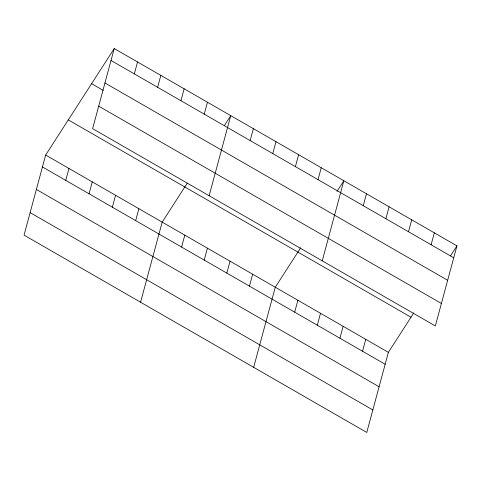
<?xml version="1.0" encoding="UTF-8"?>
<svg xmlns="http://www.w3.org/2000/svg" width="481" height="481" viewBox="0 0 481 481"><rect width="100%" height="100%" fill="white"/><g stroke="black" fill="none" stroke-linecap="round" stroke-linejoin="round"><path stroke-width="0.72" d="M114.231 48.551L92.623 128.649L435.341 325.962L456.95 245.869L114.231 48.551L45.659 155.038L24.05 235.131L366.769 432.449L388.377 352.351L413.822 312.842M65.753 180.369L68.963 168.452M89.057 193.789L92.268 181.872M134.325 73.888L137.536 61.971M112.362 207.203L115.578 195.286M157.63 87.301L160.84 75.391M135.666 220.623L138.883 208.706M180.934 100.721L184.145 88.805M140.572 302.218L162.187 222.126L187.223 183.237M204.239 114.141L207.455 102.225M181.59 247.06L184.806 235.143M209.145 195.737L230.76 115.638L224.29 125.679M204.209 260.083L207.425 248.166M250.162 140.578L253.379 128.661M226.828 273.106L230.044 261.189M272.781 153.601L275.998 141.685M249.447 286.129L252.663 274.212M295.4 166.624L298.617 154.708M253.667 367.334L275.282 287.235L300.721 247.727M318.019 179.647L321.236 167.731M294.685 312.175L297.901 300.258M322.24 260.852L343.855 180.754L336.983 191.42M317.304 325.198L320.52 313.281M363.257 205.694L366.474 193.777M339.923 338.221L343.139 326.304M385.876 218.717L389.093 206.8M362.542 351.244L365.758 339.327M408.495 231.74L411.712 219.823M431.114 244.763L434.331 232.846M450.487 255.91L456.95 245.869M111.021 60.468L453.733 257.786M104.948 82.966L447.667 280.285M91.606 83.694L103.259 90.404M98.695 106.151L441.408 303.463M68.29 119.895L411.008 317.213M45.659 155.038L388.377 352.351M42.448 166.949L385.161 364.267M36.376 189.448L379.094 386.766M30.123 212.632L372.835 409.95"/></g></svg>
